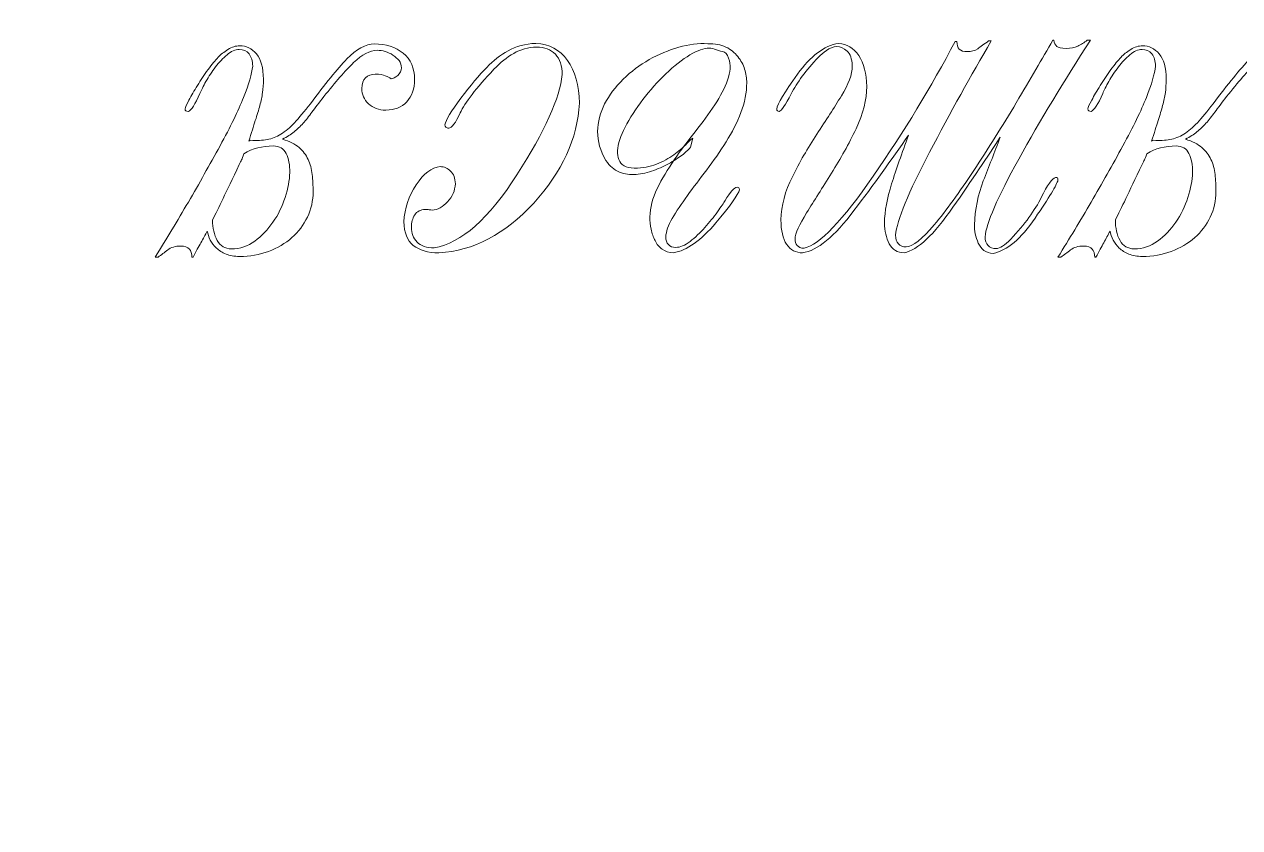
# Model space of a CAD drawing. Header units: centimetres. Extents: x -34.6 to 30.5, y -3.3 to 7.
# Drawn here: x 20.938 to 22.355, y 2.088 to 3.025 of the extents above; entities that cross this region are included whole.
import ezdxf

# ---------------------------------------------------------------- set-up
doc = ezdxf.new("R2010")
doc.units = ezdxf.units.CM
doc.header["$MEASUREMENT"] = 0
doc.layers.add('layer 1', color=7, linetype='Continuous')

msp = doc.modelspace()

# ---------------------------------------------------------------- linework, layer by layer
at = {"layer": 'layer 1', "color": 250, "lineweight": 9}
msp.add_open_spline([(24.0065, 0.65608), (23.96511, 0.41389), (23.08635, 0.22041), (22.00818, 0.22041), (22.00818, 0.22041), (20.93001, 0.22041), (20.05125, 0.41389), (20.00986, 0.65608), (20.00986, 0.65608), (20.00986, 0.65608), (18.40318, 0.65608), (18.40318, 0.65608), (18.40318, 0.65608), (17.54991, 0.65608), (16.85818, 1.39481), (16.85818, 2.30608), (16.85818, 2.30608), (16.85818, 3.21735), (17.54991, 3.95608), (18.40318, 3.95608), (18.40318, 3.95608), (18.40318, 3.95608), (25.61318, 3.95608), (25.61318, 3.95608), (25.61318, 3.95608), (26.46645, 3.95608), (27.15818, 3.21735), (27.15818, 2.30608), (27.15818, 2.30608), (27.15818, 1.39481), (26.46645, 0.65608), (25.61318, 0.65608), (25.61318, 0.65608), (25.61318, 0.65608), (24.0065, 0.65608), (24.0065, 0.65608)], degree=3, knots=[0, 0, 0, 0, 0.1, 0.1, 0.1, 0.1, 0.2, 0.2, 0.2, 0.2, 0.3, 0.3, 0.3, 0.3, 0.4, 0.4, 0.4, 0.4, 0.5, 0.5, 0.5, 0.5, 0.6, 0.6, 0.6, 0.6, 0.7, 0.7, 0.7, 0.7, 0.8, 0.8, 0.8, 0.8, 1, 1, 1, 1], dxfattribs=at)
at = {"layer": 'layer 1', "color": 242, "lineweight": 9}
for points, knots in [([(21.83647, 2.77495), (21.83647, 2.77198), (21.8373, 2.76936), (21.83897, 2.76733), (21.83897, 2.76733), (21.84052, 2.76519), (21.84337, 2.76412), (21.84731, 2.76412), (21.84731, 2.76412), (21.86492, 2.76805), (21.89182, 2.79614), (21.92765, 2.84816), (21.92765, 2.84816), (21.9636, 2.9003), (21.99538, 2.95255), (22.02312, 3.00516), (22.02312, 3.00516), (22.02312, 3.00516), (22.02514, 3.00516), (22.02514, 3.00516), (22.02514, 3.00516), (22.02514, 3.00124), (22.02609, 2.99826), (22.028, 2.99636), (22.028, 2.99636), (22.02978, 2.99433), (22.033, 2.99338), (22.0374, 2.99338), (22.0374, 2.99338), (22.04204, 2.99338), (22.04597, 2.99445), (22.04942, 2.99683), (22.04942, 2.99683), (22.05276, 2.99921), (22.05704, 3.00219), (22.06216, 3.00588), (22.06216, 3.00588), (22.06216, 3.00588), (22.06525, 3.00588), (22.06525, 3.00588), (22.06525, 3.00588), (22.0418, 2.96612), (22.01776, 2.92279), (21.99324, 2.87601), (21.99324, 2.87601), (21.96872, 2.82911), (21.9555, 2.79686), (21.95372, 2.77924), (21.95372, 2.77924), (21.95372, 2.77484), (21.95479, 2.77138), (21.95693, 2.76912), (21.95693, 2.76912), (21.9592, 2.76674), (21.96217, 2.76567), (21.96586, 2.76567), (21.96586, 2.76567), (21.97395, 2.76614), (21.98503, 2.77471), (21.99883, 2.79138), (21.99883, 2.79138), (22.01264, 2.80817), (22.028, 2.82923), (22.0449, 2.85471), (22.0449, 2.85471), (22.06168, 2.88018), (22.07823, 2.9066), (22.09442, 2.93386), (22.09442, 2.93386), (22.11049, 2.96124), (22.12477, 2.9854), (22.13703, 3.00659), (22.13703, 3.00659), (22.13703, 3.00659), (22.1381, 3.00659), (22.1381, 3.00659), (22.1381, 3.00659), (22.13858, 3.00338), (22.13977, 3.001), (22.14168, 2.99945), (22.14168, 2.99945), (22.14346, 2.9979), (22.14715, 2.99719), (22.15239, 2.99719), (22.15239, 2.99719), (22.15774, 2.99719), (22.16227, 2.99802), (22.16608, 2.99981), (22.16608, 2.99981), (22.16977, 3.00159), (22.17346, 3.00385), (22.17714, 3.00659), (22.17714, 3.00659), (22.17714, 3.00659), (22.18072, 3.00659), (22.18072, 3.00659), (22.18072, 3.00659), (22.15001, 2.95922), (22.12227, 2.91303), (22.09739, 2.86816), (22.09739, 2.86816), (22.07251, 2.8234), (22.0593, 2.79305), (22.05799, 2.77721), (22.05799, 2.77721), (22.05799, 2.77305), (22.05907, 2.76972), (22.06144, 2.76733), (22.06144, 2.76733), (22.06371, 2.76483), (22.06692, 2.76365), (22.07085, 2.76365), (22.07085, 2.76365), (22.07287, 2.76365), (22.07549, 2.7646), (22.07847, 2.76662), (22.07847, 2.76662), (22.08156, 2.76853), (22.08466, 2.77114), (22.08787, 2.77448), (22.08787, 2.77448), (22.10442, 2.79233), (22.11632, 2.80864), (22.12346, 2.82328), (22.12346, 2.82328), (22.13072, 2.83792), (22.13632, 2.84566), (22.14024, 2.84661), (22.14024, 2.84661), (22.1412, 2.84661), (22.14191, 2.84637), (22.14239, 2.84602), (22.14239, 2.84602), (22.14274, 2.84566), (22.14298, 2.84483), (22.14298, 2.8434), (22.14298, 2.8434), (22.14168, 2.83816), (22.13275, 2.8234), (22.11632, 2.79924), (22.11632, 2.79924), (22.10001, 2.77495), (22.08359, 2.76126), (22.0674, 2.75805), (22.0674, 2.75805), (22.05894, 2.75876), (22.05323, 2.76281), (22.05014, 2.77007), (22.05014, 2.77007), (22.04692, 2.77745), (22.04549, 2.7846), (22.04573, 2.7915), (22.04573, 2.7915), (22.04621, 2.80924), (22.04966, 2.82626), (22.05597, 2.84257), (22.05597, 2.84257), (22.0624, 2.85899), (22.06894, 2.87601), (22.07573, 2.89363), (22.07573, 2.89363), (22.06133, 2.87137), (22.04299, 2.84411), (22.02062, 2.81197), (22.02062, 2.81197), (21.99836, 2.77971), (21.97931, 2.76198), (21.96372, 2.75876), (21.96372, 2.75876), (21.95586, 2.759), (21.95003, 2.76257), (21.94634, 2.76936), (21.94634, 2.76936), (21.94265, 2.77626), (21.94075, 2.78436), (21.94075, 2.79364), (21.94075, 2.79364), (21.94098, 2.80709), (21.94384, 2.82221), (21.94908, 2.83911), (21.94908, 2.83911), (21.95444, 2.8559), (21.96098, 2.87482), (21.96872, 2.89577), (21.96872, 2.89577), (21.94908, 2.86744), (21.92801, 2.83816), (21.90516, 2.80793), (21.90516, 2.80793), (21.88242, 2.77769), (21.86242, 2.76126), (21.84516, 2.75876), (21.84516, 2.75876), (21.8373, 2.75876), (21.83112, 2.7621), (21.82671, 2.76864), (21.82671, 2.76864), (21.82231, 2.77531), (21.82005, 2.78483), (21.82005, 2.79709), (21.82005, 2.79709), (21.82052, 2.81388), (21.82492, 2.83066), (21.83338, 2.84744), (21.83338, 2.84744), (21.84171, 2.86423), (21.85123, 2.88077), (21.86195, 2.89708), (21.86195, 2.89708), (21.87266, 2.91339), (21.88218, 2.92827), (21.89051, 2.94172), (21.89051, 2.94172), (21.89896, 2.95517), (21.90313, 2.96695), (21.90313, 2.97683), (21.90313, 2.97683), (21.90289, 2.98505), (21.90087, 2.99076), (21.89718, 2.99409), (21.89718, 2.99409), (21.89349, 2.99755), (21.88944, 2.99921), (21.88527, 2.99921), (21.88527, 2.99921), (21.88087, 2.99898), (21.87682, 2.99755), (21.87313, 2.99481), (21.87313, 2.99481), (21.86932, 2.99219), (21.86623, 2.98957), (21.86373, 2.98695), (21.86373, 2.98695), (21.84933, 2.97148), (21.83873, 2.95719), (21.83195, 2.9441), (21.83195, 2.9441), (21.82516, 2.93113), (21.82052, 2.92422), (21.81802, 2.92363), (21.81802, 2.92363), (21.81707, 2.92363), (21.81635, 2.92387), (21.81588, 2.92422), (21.81588, 2.92422), (21.8154, 2.9247), (21.81516, 2.92541), (21.81516, 2.92636), (21.81516, 2.92636), (21.81612, 2.93244), (21.82421, 2.946), (21.83933, 2.96707), (21.83933, 2.96707), (21.85444, 2.98826), (21.87039, 3.00028), (21.88742, 3.00302), (21.88742, 3.00302), (21.89694, 3.00255), (21.90468, 2.99778), (21.91075, 2.98874), (21.91075, 2.98874), (21.91682, 2.97969), (21.91991, 2.96767), (21.92015, 2.95279), (21.92015, 2.95279), (21.92015, 2.93743), (21.91599, 2.92101), (21.90765, 2.90351), (21.90765, 2.90351), (21.8992, 2.88589), (21.88968, 2.86863), (21.87909, 2.85173), (21.87909, 2.85173), (21.86837, 2.83471), (21.85873, 2.81935), (21.85004, 2.80543), (21.85004, 2.80543), (21.84147, 2.79162), (21.83695, 2.7815), (21.83647, 2.77495)], [0, 0, 0, 0, 0.0140845, 0.0140845, 0.0140845, 0.0140845, 0.028169, 0.028169, 0.028169, 0.028169, 0.0422535, 0.0422535, 0.0422535, 0.0422535, 0.056338, 0.056338, 0.056338, 0.056338, 0.0704225, 0.0704225, 0.0704225, 0.0704225, 0.084507, 0.084507, 0.084507, 0.084507, 0.0985915, 0.0985915, 0.0985915, 0.0985915, 0.1126761, 0.1126761, 0.1126761, 0.1126761, 0.1267606, 0.1267606, 0.1267606, 0.1267606, 0.1408451, 0.1408451, 0.1408451, 0.1408451, 0.1549296, 0.1549296, 0.1549296, 0.1549296, 0.1690141, 0.1690141, 0.1690141, 0.1690141, 0.1830986, 0.1830986, 0.1830986, 0.1830986, 0.1971831, 0.1971831, 0.1971831, 0.1971831, 0.2112676, 0.2112676, 0.2112676, 0.2112676, 0.2253521, 0.2253521, 0.2253521, 0.2253521, 0.2394366, 0.2394366, 0.2394366, 0.2394366, 0.2535211, 0.2535211, 0.2535211, 0.2535211, 0.2676056, 0.2676056, 0.2676056, 0.2676056, 0.2816901, 0.2816901, 0.2816901, 0.2816901, 0.2957746, 0.2957746, 0.2957746, 0.2957746, 0.3098592, 0.3098592, 0.3098592, 0.3098592, 0.3239437, 0.3239437, 0.3239437, 0.3239437, 0.3380282, 0.3380282, 0.3380282, 0.3380282, 0.3521127, 0.3521127, 0.3521127, 0.3521127, 0.3661972, 0.3661972, 0.3661972, 0.3661972, 0.3802817, 0.3802817, 0.3802817, 0.3802817, 0.3943662, 0.3943662, 0.3943662, 0.3943662, 0.4084507, 0.4084507, 0.4084507, 0.4084507, 0.4225352, 0.4225352, 0.4225352, 0.4225352, 0.4366197, 0.4366197, 0.4366197, 0.4366197, 0.4507042, 0.4507042, 0.4507042, 0.4507042, 0.4647887, 0.4647887, 0.4647887, 0.4647887, 0.4788732, 0.4788732, 0.4788732, 0.4788732, 0.4929577, 0.4929577, 0.4929577, 0.4929577, 0.5070423, 0.5070423, 0.5070423, 0.5070423, 0.5211268, 0.5211268, 0.5211268, 0.5211268, 0.5352113, 0.5352113, 0.5352113, 0.5352113, 0.5492958, 0.5492958, 0.5492958, 0.5492958, 0.5633803, 0.5633803, 0.5633803, 0.5633803, 0.5774648, 0.5774648, 0.5774648, 0.5774648, 0.5915493, 0.5915493, 0.5915493, 0.5915493, 0.6056338, 0.6056338, 0.6056338, 0.6056338, 0.6197183, 0.6197183, 0.6197183, 0.6197183, 0.6338028, 0.6338028, 0.6338028, 0.6338028, 0.6478873, 0.6478873, 0.6478873, 0.6478873, 0.6619718, 0.6619718, 0.6619718, 0.6619718, 0.6760563, 0.6760563, 0.6760563, 0.6760563, 0.6901408, 0.6901408, 0.6901408, 0.6901408, 0.7042254, 0.7042254, 0.7042254, 0.7042254, 0.7183099, 0.7183099, 0.7183099, 0.7183099, 0.7323944, 0.7323944, 0.7323944, 0.7323944, 0.7464789, 0.7464789, 0.7464789, 0.7464789, 0.7605634, 0.7605634, 0.7605634, 0.7605634, 0.7746479, 0.7746479, 0.7746479, 0.7746479, 0.7887324, 0.7887324, 0.7887324, 0.7887324, 0.8028169, 0.8028169, 0.8028169, 0.8028169, 0.8169014, 0.8169014, 0.8169014, 0.8169014, 0.8309859, 0.8309859, 0.8309859, 0.8309859, 0.8450704, 0.8450704, 0.8450704, 0.8450704, 0.8591549, 0.8591549, 0.8591549, 0.8591549, 0.8732394, 0.8732394, 0.8732394, 0.8732394, 0.8873239, 0.8873239, 0.8873239, 0.8873239, 0.9014085, 0.9014085, 0.9014085, 0.9014085, 0.915493, 0.915493, 0.915493, 0.915493, 0.9295775, 0.9295775, 0.9295775, 0.9295775, 0.943662, 0.943662, 0.943662, 0.943662, 0.9577465, 0.9577465, 0.9577465, 0.9577465, 0.971831, 0.971831, 0.971831, 0.971831, 1, 1, 1, 1]), ([(21.27153, 2.93255), (21.2888, 2.95577), (21.30296, 2.97315), (21.31415, 2.98481), (21.31415, 2.98481), (21.32522, 2.99648), (21.33593, 3.00231), (21.34617, 3.00231), (21.34617, 3.00231), (21.35974, 3.00231), (21.37081, 2.99874), (21.37974, 2.9916), (21.37974, 2.9916), (21.38854, 2.98433), (21.39295, 2.97422), (21.39295, 2.961), (21.39295, 2.961), (21.39295, 2.95005), (21.38998, 2.94136), (21.38391, 2.93493), (21.38391, 2.93493), (21.37783, 2.92839), (21.36974, 2.92518), (21.3595, 2.92518), (21.3595, 2.92518), (21.35129, 2.92518), (21.34462, 2.92767), (21.33939, 2.93267), (21.33939, 2.93267), (21.33415, 2.93767), (21.33153, 2.9435), (21.33153, 2.95029), (21.33153, 2.95029), (21.33153, 2.95588), (21.33296, 2.96005), (21.33593, 2.96279), (21.33593, 2.96279), (21.33879, 2.96565), (21.3426, 2.96707), (21.34724, 2.96707), (21.34724, 2.96707), (21.35236, 2.96707), (21.35629, 2.96648), (21.35891, 2.96529), (21.35891, 2.96529), (21.36165, 2.9641), (21.36391, 2.96291), (21.36569, 2.96184), (21.36569, 2.96184), (21.36807, 2.96184), (21.37057, 2.96303), (21.37343, 2.96565), (21.37343, 2.96565), (21.37616, 2.96815), (21.3776, 2.97112), (21.3776, 2.97433), (21.3776, 2.97433), (21.3776, 2.97755), (21.37664, 2.98041), (21.37486, 2.9829), (21.37486, 2.9829), (21.37295, 2.98529), (21.37057, 2.98743), (21.36783, 2.98933), (21.36783, 2.98933), (21.3651, 2.99124), (21.362, 2.99255), (21.35879, 2.9935), (21.35879, 2.9935), (21.35545, 2.99445), (21.35236, 2.99493), (21.34938, 2.99493), (21.34938, 2.99493), (21.34093, 2.99493), (21.33189, 2.99017), (21.32201, 2.98064), (21.32201, 2.98064), (21.31213, 2.97112), (21.30046, 2.95779), (21.28725, 2.94089), (21.28725, 2.94089), (21.28165, 2.93386), (21.27713, 2.92791), (21.27344, 2.92291), (21.27344, 2.92291), (21.26987, 2.91791), (21.26642, 2.91351), (21.26309, 2.90982), (21.26309, 2.90982), (21.25963, 2.90601), (21.25618, 2.90268), (21.25261, 2.89982), (21.25261, 2.89982), (21.24892, 2.89685), (21.24451, 2.89399), (21.23916, 2.89125), (21.23916, 2.89125), (21.24725, 2.88887), (21.25368, 2.88565), (21.25832, 2.88161), (21.25832, 2.88161), (21.26296, 2.87756), (21.26654, 2.87292), (21.26892, 2.86768), (21.26892, 2.86768), (21.27142, 2.86244), (21.27297, 2.85661), (21.27368, 2.85018), (21.27368, 2.85018), (21.27439, 2.84376), (21.27475, 2.83697), (21.27475, 2.83007), (21.27475, 2.83007), (21.27475, 2.81959), (21.27249, 2.80971), (21.26808, 2.80043), (21.26808, 2.80043), (21.26368, 2.79126), (21.25761, 2.78328), (21.24999, 2.7765), (21.24999, 2.7765), (21.24225, 2.76972), (21.23321, 2.76436), (21.22273, 2.76043), (21.22273, 2.76043), (21.21226, 2.7565), (21.20107, 2.75448), (21.18892, 2.75448), (21.18892, 2.75448), (21.18285, 2.75448), (21.17762, 2.75543), (21.17321, 2.75722), (21.17321, 2.75722), (21.16881, 2.75912), (21.16512, 2.7615), (21.16203, 2.76424), (21.16203, 2.76424), (21.15905, 2.76698), (21.15667, 2.77019), (21.15488, 2.77364), (21.15488, 2.77364), (21.15322, 2.7771), (21.15191, 2.78067), (21.15131, 2.78412), (21.15131, 2.78412), (21.14893, 2.77971), (21.14655, 2.77519), (21.14393, 2.77055), (21.14393, 2.77055), (21.14143, 2.76591), (21.13834, 2.76031), (21.13488, 2.75377), (21.13488, 2.75377), (21.13488, 2.75377), (21.13346, 2.75377), (21.13346, 2.75377), (21.13346, 2.75377), (21.13346, 2.75769), (21.13251, 2.76091), (21.13048, 2.76317), (21.13048, 2.76317), (21.12858, 2.76555), (21.12524, 2.76662), (21.1206, 2.76662), (21.1206, 2.76662), (21.11406, 2.76662), (21.10894, 2.76519), (21.10525, 2.7621), (21.10525, 2.7621), (21.10156, 2.75912), (21.09775, 2.75626), (21.09406, 2.75377), (21.09406, 2.75377), (21.09406, 2.75377), (21.0906, 2.75377), (21.0906, 2.75377), (21.0906, 2.75377), (21.10382, 2.77495), (21.11679, 2.79638), (21.12929, 2.81792), (21.12929, 2.81792), (21.14179, 2.83947), (21.15417, 2.86137), (21.16631, 2.88351), (21.16631, 2.88351), (21.17833, 2.90565), (21.1875, 2.92446), (21.19369, 2.93993), (21.19369, 2.93993), (21.19976, 2.95541), (21.20333, 2.96755), (21.20428, 2.97636), (21.20428, 2.97636), (21.20428, 2.98243), (21.20285, 2.98719), (21.20012, 2.99064), (21.20012, 2.99064), (21.19726, 2.99421), (21.19345, 2.99588), (21.18857, 2.99588), (21.18857, 2.99588), (21.18393, 2.99588), (21.17917, 2.99386), (21.17441, 2.98981), (21.17441, 2.98981), (21.16964, 2.98576), (21.16524, 2.981), (21.16107, 2.97552), (21.16107, 2.97552), (21.15679, 2.97005), (21.1531, 2.96445), (21.14988, 2.95862), (21.14988, 2.95862), (21.14667, 2.95279), (21.14429, 2.94815), (21.14286, 2.9447), (21.14286, 2.9447), (21.13727, 2.93184), (21.13274, 2.92494), (21.12929, 2.92374), (21.12929, 2.92374), (21.12679, 2.92374), (21.12548, 2.9247), (21.12548, 2.92648), (21.12548, 2.92648), (21.12572, 2.92839), (21.12715, 2.93184), (21.13, 2.93696), (21.13, 2.93696), (21.13274, 2.94208), (21.13608, 2.94767), (21.13988, 2.95398), (21.13988, 2.95398), (21.14381, 2.96017), (21.14786, 2.96636), (21.15226, 2.97243), (21.15226, 2.97243), (21.15679, 2.97838), (21.16072, 2.98326), (21.16417, 2.98695), (21.16417, 2.98695), (21.1669, 2.98993), (21.17071, 2.99291), (21.17536, 2.99588), (21.17536, 2.99588), (21.18, 2.99874), (21.18464, 3.00017), (21.18928, 3.00017), (21.18928, 3.00017), (21.19667, 3.00017), (21.20321, 2.99707), (21.20869, 2.99076), (21.20869, 2.99076), (21.21404, 2.98445), (21.21678, 2.97457), (21.21678, 2.96112), (21.21678, 2.96112), (21.21678, 2.95553), (21.21642, 2.95041), (21.21583, 2.94553), (21.21583, 2.94553), (21.21512, 2.94077), (21.21404, 2.93577), (21.21261, 2.93053), (21.21261, 2.93053), (21.21131, 2.92541), (21.20952, 2.91946), (21.20738, 2.91303), (21.20738, 2.91303), (21.20535, 2.90649), (21.20274, 2.89839), (21.19976, 2.88887), (21.19976, 2.88887), (21.20047, 2.88958), (21.20119, 2.88994), (21.20178, 2.88994), (21.20178, 2.88994), (21.20928, 2.88946), (21.21571, 2.88982), (21.22119, 2.89077), (21.22119, 2.89077), (21.22666, 2.89185), (21.23202, 2.89399), (21.23725, 2.89708), (21.23725, 2.89708), (21.24249, 2.9003), (21.24773, 2.9047), (21.25308, 2.91053), (21.25308, 2.91053), (21.25844, 2.91637), (21.26463, 2.92363), (21.27153, 2.93255)], [0, 0, 0, 0, 0.0135135, 0.0135135, 0.0135135, 0.0135135, 0.027027, 0.027027, 0.027027, 0.027027, 0.0405405, 0.0405405, 0.0405405, 0.0405405, 0.0540541, 0.0540541, 0.0540541, 0.0540541, 0.0675676, 0.0675676, 0.0675676, 0.0675676, 0.0810811, 0.0810811, 0.0810811, 0.0810811, 0.0945946, 0.0945946, 0.0945946, 0.0945946, 0.1081081, 0.1081081, 0.1081081, 0.1081081, 0.1216216, 0.1216216, 0.1216216, 0.1216216, 0.1351351, 0.1351351, 0.1351351, 0.1351351, 0.1486486, 0.1486486, 0.1486486, 0.1486486, 0.1621622, 0.1621622, 0.1621622, 0.1621622, 0.1756757, 0.1756757, 0.1756757, 0.1756757, 0.1891892, 0.1891892, 0.1891892, 0.1891892, 0.2027027, 0.2027027, 0.2027027, 0.2027027, 0.2162162, 0.2162162, 0.2162162, 0.2162162, 0.2297297, 0.2297297, 0.2297297, 0.2297297, 0.2432432, 0.2432432, 0.2432432, 0.2432432, 0.2567568, 0.2567568, 0.2567568, 0.2567568, 0.2702703, 0.2702703, 0.2702703, 0.2702703, 0.2837838, 0.2837838, 0.2837838, 0.2837838, 0.2972973, 0.2972973, 0.2972973, 0.2972973, 0.3108108, 0.3108108, 0.3108108, 0.3108108, 0.3243243, 0.3243243, 0.3243243, 0.3243243, 0.3378378, 0.3378378, 0.3378378, 0.3378378, 0.3513514, 0.3513514, 0.3513514, 0.3513514, 0.3648649, 0.3648649, 0.3648649, 0.3648649, 0.3783784, 0.3783784, 0.3783784, 0.3783784, 0.3918919, 0.3918919, 0.3918919, 0.3918919, 0.4054054, 0.4054054, 0.4054054, 0.4054054, 0.4189189, 0.4189189, 0.4189189, 0.4189189, 0.4324324, 0.4324324, 0.4324324, 0.4324324, 0.4459459, 0.4459459, 0.4459459, 0.4459459, 0.4594595, 0.4594595, 0.4594595, 0.4594595, 0.472973, 0.472973, 0.472973, 0.472973, 0.4864865, 0.4864865, 0.4864865, 0.4864865, 0.5, 0.5, 0.5, 0.5, 0.5135135, 0.5135135, 0.5135135, 0.5135135, 0.527027, 0.527027, 0.527027, 0.527027, 0.5405405, 0.5405405, 0.5405405, 0.5405405, 0.5540541, 0.5540541, 0.5540541, 0.5540541, 0.5675676, 0.5675676, 0.5675676, 0.5675676, 0.5810811, 0.5810811, 0.5810811, 0.5810811, 0.5945946, 0.5945946, 0.5945946, 0.5945946, 0.6081081, 0.6081081, 0.6081081, 0.6081081, 0.6216216, 0.6216216, 0.6216216, 0.6216216, 0.6351351, 0.6351351, 0.6351351, 0.6351351, 0.6486486, 0.6486486, 0.6486486, 0.6486486, 0.6621622, 0.6621622, 0.6621622, 0.6621622, 0.6756757, 0.6756757, 0.6756757, 0.6756757, 0.6891892, 0.6891892, 0.6891892, 0.6891892, 0.7027027, 0.7027027, 0.7027027, 0.7027027, 0.7162162, 0.7162162, 0.7162162, 0.7162162, 0.7297297, 0.7297297, 0.7297297, 0.7297297, 0.7432432, 0.7432432, 0.7432432, 0.7432432, 0.7567568, 0.7567568, 0.7567568, 0.7567568, 0.7702703, 0.7702703, 0.7702703, 0.7702703, 0.7837838, 0.7837838, 0.7837838, 0.7837838, 0.7972973, 0.7972973, 0.7972973, 0.7972973, 0.8108108, 0.8108108, 0.8108108, 0.8108108, 0.8243243, 0.8243243, 0.8243243, 0.8243243, 0.8378378, 0.8378378, 0.8378378, 0.8378378, 0.8513514, 0.8513514, 0.8513514, 0.8513514, 0.8648649, 0.8648649, 0.8648649, 0.8648649, 0.8783784, 0.8783784, 0.8783784, 0.8783784, 0.8918919, 0.8918919, 0.8918919, 0.8918919, 0.9054054, 0.9054054, 0.9054054, 0.9054054, 0.9189189, 0.9189189, 0.9189189, 0.9189189, 0.9324324, 0.9324324, 0.9324324, 0.9324324, 0.9459459, 0.9459459, 0.9459459, 0.9459459, 0.9594595, 0.9594595, 0.9594595, 0.9594595, 0.972973, 0.972973, 0.972973, 0.972973, 1, 1, 1, 1]), ([(21.48556, 2.97291), (21.46461, 2.95065), (21.45152, 2.93362), (21.44616, 2.92184), (21.44616, 2.92184), (21.4408, 2.91006), (21.4364, 2.90423), (21.43295, 2.90423), (21.43295, 2.90423), (21.43152, 2.90423), (21.43045, 2.90458), (21.42961, 2.90529), (21.42961, 2.90529), (21.42878, 2.90601), (21.42842, 2.90684), (21.42842, 2.90803), (21.42842, 2.90803), (21.42949, 2.91387), (21.4358, 2.92422), (21.44699, 2.9391), (21.44699, 2.9391), (21.4583, 2.95398), (21.4683, 2.966), (21.47723, 2.97505), (21.47723, 2.97505), (21.48461, 2.98267), (21.49294, 2.98921), (21.50211, 2.99445), (21.50211, 2.99445), (21.51127, 2.99969), (21.5221, 3.00255), (21.53436, 3.00302), (21.53436, 3.00302), (21.54996, 3.00231), (21.56222, 2.99564), (21.57126, 2.98314), (21.57126, 2.98314), (21.58019, 2.97065), (21.58483, 2.95398), (21.58507, 2.93339), (21.58507, 2.93339), (21.58293, 2.89196), (21.56519, 2.85316), (21.53186, 2.81674), (21.53186, 2.81674), (21.49841, 2.78043), (21.46163, 2.76102), (21.4214, 2.75876), (21.4214, 2.75876), (21.40866, 2.75876), (21.39866, 2.76162), (21.39152, 2.76733), (21.39152, 2.76733), (21.3845, 2.77305), (21.38081, 2.78221), (21.38057, 2.79507), (21.38057, 2.79507), (21.38129, 2.81066), (21.38605, 2.82495), (21.39485, 2.83816), (21.39485, 2.83816), (21.40366, 2.85125), (21.41307, 2.85828), (21.42283, 2.85923), (21.42283, 2.85923), (21.42747, 2.85923), (21.43152, 2.85745), (21.43497, 2.85399), (21.43497, 2.85399), (21.43842, 2.85054), (21.44032, 2.84566), (21.44056, 2.83935), (21.44056, 2.83935), (21.44009, 2.83138), (21.43711, 2.82435), (21.43152, 2.81828), (21.43152, 2.81828), (21.42592, 2.81209), (21.41985, 2.80888), (21.41343, 2.80864), (21.41343, 2.80864), (21.41271, 2.80864), (21.41152, 2.80876), (21.41009, 2.809), (21.41009, 2.809), (21.40854, 2.80924), (21.40712, 2.80935), (21.40569, 2.80935), (21.40569, 2.80935), (21.39985, 2.80912), (21.39569, 2.80697), (21.39319, 2.80293), (21.39319, 2.80293), (21.39057, 2.79876), (21.38926, 2.79412), (21.38926, 2.78876), (21.38926, 2.78876), (21.38926, 2.7815), (21.39152, 2.77579), (21.39593, 2.77126), (21.39593, 2.77126), (21.40033, 2.76686), (21.407, 2.7646), (21.4158, 2.76436), (21.4158, 2.76436), (21.44747, 2.77019), (21.47961, 2.79852), (21.51222, 2.84959), (21.51222, 2.84959), (21.54496, 2.90065), (21.56246, 2.9397), (21.56508, 2.9666), (21.56508, 2.9666), (21.56508, 2.97683), (21.56246, 2.98481), (21.5571, 2.99041), (21.5571, 2.99041), (21.55174, 2.996), (21.54436, 2.99874), (21.53508, 2.99874), (21.53508, 2.99874), (21.52532, 2.9985), (21.51651, 2.996), (21.50853, 2.99136), (21.50853, 2.99136), (21.50068, 2.98671), (21.49306, 2.98064), (21.48556, 2.97291)], [0, 0, 0, 0, 0.030303, 0.030303, 0.030303, 0.030303, 0.0606061, 0.0606061, 0.0606061, 0.0606061, 0.0909091, 0.0909091, 0.0909091, 0.0909091, 0.1212121, 0.1212121, 0.1212121, 0.1212121, 0.1515152, 0.1515152, 0.1515152, 0.1515152, 0.1818182, 0.1818182, 0.1818182, 0.1818182, 0.2121212, 0.2121212, 0.2121212, 0.2121212, 0.2424242, 0.2424242, 0.2424242, 0.2424242, 0.2727273, 0.2727273, 0.2727273, 0.2727273, 0.3030303, 0.3030303, 0.3030303, 0.3030303, 0.3333333, 0.3333333, 0.3333333, 0.3333333, 0.3636364, 0.3636364, 0.3636364, 0.3636364, 0.3939394, 0.3939394, 0.3939394, 0.3939394, 0.4242424, 0.4242424, 0.4242424, 0.4242424, 0.4545455, 0.4545455, 0.4545455, 0.4545455, 0.4848485, 0.4848485, 0.4848485, 0.4848485, 0.5151515, 0.5151515, 0.5151515, 0.5151515, 0.5454545, 0.5454545, 0.5454545, 0.5454545, 0.5757576, 0.5757576, 0.5757576, 0.5757576, 0.6060606, 0.6060606, 0.6060606, 0.6060606, 0.6363636, 0.6363636, 0.6363636, 0.6363636, 0.6666667, 0.6666667, 0.6666667, 0.6666667, 0.6969697, 0.6969697, 0.6969697, 0.6969697, 0.7272727, 0.7272727, 0.7272727, 0.7272727, 0.7575758, 0.7575758, 0.7575758, 0.7575758, 0.7878788, 0.7878788, 0.7878788, 0.7878788, 0.8181818, 0.8181818, 0.8181818, 0.8181818, 0.8484848, 0.8484848, 0.8484848, 0.8484848, 0.8787879, 0.8787879, 0.8787879, 0.8787879, 0.9090909, 0.9090909, 0.9090909, 0.9090909, 0.9393939, 0.9393939, 0.9393939, 0.9393939, 1, 1, 1, 1]), ([(21.74243, 2.99624), (21.73755, 2.99838), (21.73124, 2.99778), (21.72351, 2.99445), (21.72351, 2.99445), (21.71541, 2.991), (21.70648, 2.98517), (21.69673, 2.97707), (21.69673, 2.97707), (21.68684, 2.96898), (21.67756, 2.95969), (21.66875, 2.94934), (21.66875, 2.94934), (21.65982, 2.93898), (21.65209, 2.92827), (21.64518, 2.9172), (21.64518, 2.9172), (21.63828, 2.90625), (21.63364, 2.89625), (21.63126, 2.88732), (21.63126, 2.88732), (21.62876, 2.87827), (21.62911, 2.87101), (21.63209, 2.8653), (21.63209, 2.8653), (21.63507, 2.85959), (21.64209, 2.85697), (21.65304, 2.85745), (21.65304, 2.85745), (21.66209, 2.85792), (21.6703, 2.85982), (21.6778, 2.86316), (21.6778, 2.86316), (21.6853, 2.86661), (21.69172, 2.8703), (21.6972, 2.87459), (21.6972, 2.87459), (21.70267, 2.87875), (21.70708, 2.88256), (21.71041, 2.88625), (21.71041, 2.88625), (21.71387, 2.88982), (21.71613, 2.89185), (21.71732, 2.89232), (21.71732, 2.89232), (21.71732, 2.89232), (21.71446, 2.88184), (21.71446, 2.88184), (21.71446, 2.88184), (21.71339, 2.88006), (21.71065, 2.87744), (21.70648, 2.87399), (21.70648, 2.87399), (21.70232, 2.87066), (21.6972, 2.86733), (21.69125, 2.86387), (21.69125, 2.86387), (21.68542, 2.86054), (21.67887, 2.85756), (21.67197, 2.85482), (21.67197, 2.85482), (21.66494, 2.85221), (21.65804, 2.85054), (21.65125, 2.85018), (21.65125, 2.85018), (21.64435, 2.84971), (21.6378, 2.85054), (21.63173, 2.85292), (21.63173, 2.85292), (21.62554, 2.8553), (21.6203, 2.85982), (21.61614, 2.86649), (21.61614, 2.86649), (21.60947, 2.87768), (21.60614, 2.88887), (21.60638, 2.90018), (21.60638, 2.90018), (21.60661, 2.91149), (21.60935, 2.9222), (21.61459, 2.93244), (21.61459, 2.93244), (21.61983, 2.94267), (21.62697, 2.9522), (21.63625, 2.96124), (21.63625, 2.96124), (21.64542, 2.97017), (21.65554, 2.97779), (21.66649, 2.9841), (21.66649, 2.9841), (21.67756, 2.99029), (21.68899, 2.99517), (21.70089, 2.9985), (21.70089, 2.9985), (21.71279, 3.00183), (21.72398, 3.00326), (21.7347, 3.00255), (21.7347, 3.00255), (21.74315, 3.00278), (21.75017, 3.00148), (21.75589, 2.99874), (21.75589, 2.99874), (21.7616, 2.99588), (21.76624, 2.99219), (21.76981, 2.98767), (21.76981, 2.98767), (21.7735, 2.98314), (21.77612, 2.97826), (21.77767, 2.97291), (21.77767, 2.97291), (21.77933, 2.96755), (21.78017, 2.96231), (21.78017, 2.95719), (21.78017, 2.95719), (21.78017, 2.94553), (21.7779, 2.93398), (21.77338, 2.92232), (21.77338, 2.92232), (21.76886, 2.91065), (21.76302, 2.89934), (21.75612, 2.88815), (21.75612, 2.88815), (21.7491, 2.87697), (21.7416, 2.86613), (21.7335, 2.85554), (21.7335, 2.85554), (21.72553, 2.84494), (21.71803, 2.83495), (21.71101, 2.82542), (21.71101, 2.82542), (21.7041, 2.81578), (21.69815, 2.80697), (21.69339, 2.79888), (21.69339, 2.79888), (21.68863, 2.79079), (21.68613, 2.78352), (21.68589, 2.77721), (21.68589, 2.77721), (21.68589, 2.77353), (21.68684, 2.77055), (21.68887, 2.76841), (21.68887, 2.76841), (21.69077, 2.76614), (21.69363, 2.76507), (21.69744, 2.76507), (21.69744, 2.76507), (21.70256, 2.76507), (21.70815, 2.76733), (21.7141, 2.77198), (21.7141, 2.77198), (21.72017, 2.77662), (21.72589, 2.7821), (21.73136, 2.78817), (21.73136, 2.78817), (21.73684, 2.79436), (21.74172, 2.80055), (21.74601, 2.8065), (21.74601, 2.8065), (21.75041, 2.81257), (21.75327, 2.81697), (21.75493, 2.81983), (21.75493, 2.81983), (21.761, 2.82983), (21.76564, 2.83495), (21.76886, 2.83519), (21.76886, 2.83519), (21.77076, 2.83519), (21.77172, 2.83423), (21.77172, 2.83233), (21.77172, 2.83233), (21.77029, 2.82649), (21.76112, 2.81364), (21.7441, 2.79364), (21.7441, 2.79364), (21.7272, 2.77317), (21.71065, 2.7615), (21.69458, 2.75876), (21.69458, 2.75876), (21.68946, 2.759), (21.68518, 2.76043), (21.68173, 2.76293), (21.68173, 2.76293), (21.67815, 2.76555), (21.67542, 2.76877), (21.67327, 2.77293), (21.67327, 2.77293), (21.67113, 2.77698), (21.6697, 2.78138), (21.66875, 2.78626), (21.66875, 2.78626), (21.6678, 2.79114), (21.66732, 2.7959), (21.66732, 2.80066), (21.66732, 2.80066), (21.66756, 2.8115), (21.67042, 2.82257), (21.67589, 2.83376), (21.67589, 2.83376), (21.68137, 2.84494), (21.68792, 2.85601), (21.69565, 2.8672), (21.69565, 2.8672), (21.70327, 2.87839), (21.71148, 2.88935), (21.72005, 2.89994), (21.72005, 2.89994), (21.72863, 2.91065), (21.73624, 2.92113), (21.74291, 2.93125), (21.74291, 2.93125), (21.74958, 2.94136), (21.75458, 2.951), (21.75791, 2.96017), (21.75791, 2.96017), (21.76124, 2.96934), (21.76172, 2.97791), (21.7591, 2.98576), (21.7591, 2.98576), (21.75755, 2.99017), (21.75517, 2.99278), (21.75195, 2.9935), (21.75195, 2.9935), (21.74886, 2.99421), (21.74565, 2.99505), (21.74243, 2.99624)], [0, 0, 0, 0, 0.0175439, 0.0175439, 0.0175439, 0.0175439, 0.0350877, 0.0350877, 0.0350877, 0.0350877, 0.0526316, 0.0526316, 0.0526316, 0.0526316, 0.0701754, 0.0701754, 0.0701754, 0.0701754, 0.0877193, 0.0877193, 0.0877193, 0.0877193, 0.1052632, 0.1052632, 0.1052632, 0.1052632, 0.122807, 0.122807, 0.122807, 0.122807, 0.1403509, 0.1403509, 0.1403509, 0.1403509, 0.1578947, 0.1578947, 0.1578947, 0.1578947, 0.1754386, 0.1754386, 0.1754386, 0.1754386, 0.1929825, 0.1929825, 0.1929825, 0.1929825, 0.2105263, 0.2105263, 0.2105263, 0.2105263, 0.2280702, 0.2280702, 0.2280702, 0.2280702, 0.245614, 0.245614, 0.245614, 0.245614, 0.2631579, 0.2631579, 0.2631579, 0.2631579, 0.2807018, 0.2807018, 0.2807018, 0.2807018, 0.2982456, 0.2982456, 0.2982456, 0.2982456, 0.3157895, 0.3157895, 0.3157895, 0.3157895, 0.3333333, 0.3333333, 0.3333333, 0.3333333, 0.3508772, 0.3508772, 0.3508772, 0.3508772, 0.3684211, 0.3684211, 0.3684211, 0.3684211, 0.3859649, 0.3859649, 0.3859649, 0.3859649, 0.4035088, 0.4035088, 0.4035088, 0.4035088, 0.4210526, 0.4210526, 0.4210526, 0.4210526, 0.4385965, 0.4385965, 0.4385965, 0.4385965, 0.4561404, 0.4561404, 0.4561404, 0.4561404, 0.4736842, 0.4736842, 0.4736842, 0.4736842, 0.4912281, 0.4912281, 0.4912281, 0.4912281, 0.5087719, 0.5087719, 0.5087719, 0.5087719, 0.5263158, 0.5263158, 0.5263158, 0.5263158, 0.5438596, 0.5438596, 0.5438596, 0.5438596, 0.5614035, 0.5614035, 0.5614035, 0.5614035, 0.5789474, 0.5789474, 0.5789474, 0.5789474, 0.5964912, 0.5964912, 0.5964912, 0.5964912, 0.6140351, 0.6140351, 0.6140351, 0.6140351, 0.6315789, 0.6315789, 0.6315789, 0.6315789, 0.6491228, 0.6491228, 0.6491228, 0.6491228, 0.6666667, 0.6666667, 0.6666667, 0.6666667, 0.6842105, 0.6842105, 0.6842105, 0.6842105, 0.7017544, 0.7017544, 0.7017544, 0.7017544, 0.7192982, 0.7192982, 0.7192982, 0.7192982, 0.7368421, 0.7368421, 0.7368421, 0.7368421, 0.754386, 0.754386, 0.754386, 0.754386, 0.7719298, 0.7719298, 0.7719298, 0.7719298, 0.7894737, 0.7894737, 0.7894737, 0.7894737, 0.8070175, 0.8070175, 0.8070175, 0.8070175, 0.8245614, 0.8245614, 0.8245614, 0.8245614, 0.8421053, 0.8421053, 0.8421053, 0.8421053, 0.8596491, 0.8596491, 0.8596491, 0.8596491, 0.877193, 0.877193, 0.877193, 0.877193, 0.8947368, 0.8947368, 0.8947368, 0.8947368, 0.9122807, 0.9122807, 0.9122807, 0.9122807, 0.9298246, 0.9298246, 0.9298246, 0.9298246, 0.9473684, 0.9473684, 0.9473684, 0.9473684, 0.9649123, 0.9649123, 0.9649123, 0.9649123, 1, 1, 1, 1]), ([(22.32391, 2.93255), (22.34118, 2.95577), (22.35534, 2.97315), (22.36653, 2.98481), (22.36653, 2.98481), (22.3776, 2.99648), (22.38831, 3.00231), (22.39855, 3.00231), (22.39855, 3.00231), (22.41212, 3.00231), (22.42319, 2.99874), (22.43212, 2.9916), (22.43212, 2.9916), (22.44092, 2.98433), (22.44533, 2.97422), (22.44533, 2.961), (22.44533, 2.961), (22.44533, 2.95005), (22.44236, 2.94136), (22.43629, 2.93493), (22.43629, 2.93493), (22.43021, 2.92839), (22.42212, 2.92518), (22.41188, 2.92518), (22.41188, 2.92518), (22.40367, 2.92518), (22.397, 2.92767), (22.39177, 2.93267), (22.39177, 2.93267), (22.38653, 2.93767), (22.38391, 2.9435), (22.38391, 2.95029), (22.38391, 2.95029), (22.38391, 2.95588), (22.38534, 2.96005), (22.38831, 2.96279), (22.38831, 2.96279), (22.39117, 2.96565), (22.39498, 2.96707), (22.39962, 2.96707), (22.39962, 2.96707), (22.40474, 2.96707), (22.40867, 2.96648), (22.41129, 2.96529), (22.41129, 2.96529), (22.41403, 2.9641), (22.41629, 2.96291), (22.41807, 2.96184), (22.41807, 2.96184), (22.42045, 2.96184), (22.42295, 2.96303), (22.42581, 2.96565), (22.42581, 2.96565), (22.42854, 2.96815), (22.42998, 2.97112), (22.42998, 2.97433), (22.42998, 2.97433), (22.42998, 2.97755), (22.42902, 2.98041), (22.42724, 2.9829), (22.42724, 2.9829), (22.42533, 2.98529), (22.42295, 2.98743), (22.42021, 2.98933), (22.42021, 2.98933), (22.41748, 2.99124), (22.41438, 2.99255), (22.41117, 2.9935), (22.41117, 2.9935), (22.40783, 2.99445), (22.40474, 2.99493), (22.40176, 2.99493), (22.40176, 2.99493), (22.39331, 2.99493), (22.38427, 2.99017), (22.37439, 2.98064), (22.37439, 2.98064), (22.36451, 2.97112), (22.35284, 2.95779), (22.33963, 2.94089), (22.33963, 2.94089), (22.33403, 2.93386), (22.32951, 2.92791), (22.32582, 2.92291), (22.32582, 2.92291), (22.32225, 2.91791), (22.3188, 2.91351), (22.31547, 2.90982), (22.31547, 2.90982), (22.31201, 2.90601), (22.30856, 2.90268), (22.30499, 2.89982), (22.30499, 2.89982), (22.3013, 2.89685), (22.29689, 2.89399), (22.29154, 2.89125), (22.29154, 2.89125), (22.29963, 2.88887), (22.30606, 2.88565), (22.3107, 2.88161), (22.3107, 2.88161), (22.31534, 2.87756), (22.31892, 2.87292), (22.3213, 2.86768), (22.3213, 2.86768), (22.3238, 2.86244), (22.32535, 2.85661), (22.32606, 2.85018), (22.32606, 2.85018), (22.32677, 2.84376), (22.32713, 2.83697), (22.32713, 2.83007), (22.32713, 2.83007), (22.32713, 2.81959), (22.32487, 2.80971), (22.32046, 2.80043), (22.32046, 2.80043), (22.31606, 2.79126), (22.30999, 2.78328), (22.30237, 2.7765), (22.30237, 2.7765), (22.29463, 2.76972), (22.28559, 2.76436), (22.27511, 2.76043), (22.27511, 2.76043), (22.26464, 2.7565), (22.25345, 2.75448), (22.2413, 2.75448), (22.2413, 2.75448), (22.23523, 2.75448), (22.23, 2.75543), (22.22559, 2.75722), (22.22559, 2.75722), (22.22119, 2.75912), (22.2175, 2.7615), (22.21441, 2.76424), (22.21441, 2.76424), (22.21143, 2.76698), (22.20905, 2.77019), (22.20726, 2.77364), (22.20726, 2.77364), (22.2056, 2.7771), (22.20429, 2.78067), (22.20369, 2.78412), (22.20369, 2.78412), (22.20131, 2.77971), (22.19893, 2.77519), (22.19631, 2.77055), (22.19631, 2.77055), (22.19381, 2.76591), (22.19072, 2.76031), (22.18726, 2.75377), (22.18726, 2.75377), (22.18726, 2.75377), (22.18584, 2.75377), (22.18584, 2.75377), (22.18584, 2.75377), (22.18584, 2.75769), (22.18489, 2.76091), (22.18286, 2.76317), (22.18286, 2.76317), (22.18096, 2.76555), (22.17762, 2.76662), (22.17298, 2.76662), (22.17298, 2.76662), (22.16644, 2.76662), (22.16132, 2.76519), (22.15763, 2.7621), (22.15763, 2.7621), (22.15394, 2.75912), (22.15013, 2.75626), (22.14644, 2.75377), (22.14644, 2.75377), (22.14644, 2.75377), (22.14298, 2.75377), (22.14298, 2.75377), (22.14298, 2.75377), (22.1562, 2.77495), (22.16917, 2.79638), (22.18167, 2.81792), (22.18167, 2.81792), (22.19417, 2.83947), (22.20655, 2.86137), (22.21869, 2.88351), (22.21869, 2.88351), (22.23071, 2.90565), (22.23988, 2.92446), (22.24607, 2.93993), (22.24607, 2.93993), (22.25214, 2.95541), (22.25571, 2.96755), (22.25666, 2.97636), (22.25666, 2.97636), (22.25666, 2.98243), (22.25523, 2.98719), (22.2525, 2.99064), (22.2525, 2.99064), (22.24964, 2.99421), (22.24583, 2.99588), (22.24095, 2.99588), (22.24095, 2.99588), (22.23631, 2.99588), (22.23155, 2.99386), (22.22679, 2.98981), (22.22679, 2.98981), (22.22202, 2.98576), (22.21762, 2.981), (22.21345, 2.97552), (22.21345, 2.97552), (22.20917, 2.97005), (22.20548, 2.96445), (22.20226, 2.95862), (22.20226, 2.95862), (22.19905, 2.95279), (22.19667, 2.94815), (22.19524, 2.9447), (22.19524, 2.9447), (22.18965, 2.93184), (22.18512, 2.92494), (22.18167, 2.92374), (22.18167, 2.92374), (22.17917, 2.92374), (22.17786, 2.9247), (22.17786, 2.92648), (22.17786, 2.92648), (22.1781, 2.92839), (22.17953, 2.93184), (22.18238, 2.93696), (22.18238, 2.93696), (22.18512, 2.94208), (22.18846, 2.94767), (22.19226, 2.95398), (22.19226, 2.95398), (22.19619, 2.96017), (22.20024, 2.96636), (22.20464, 2.97243), (22.20464, 2.97243), (22.20917, 2.97838), (22.2131, 2.98326), (22.21655, 2.98695), (22.21655, 2.98695), (22.21928, 2.98993), (22.22309, 2.99291), (22.22774, 2.99588), (22.22774, 2.99588), (22.23238, 2.99874), (22.23702, 3.00017), (22.24166, 3.00017), (22.24166, 3.00017), (22.24905, 3.00017), (22.25559, 2.99707), (22.26107, 2.99076), (22.26107, 2.99076), (22.26642, 2.98445), (22.26916, 2.97457), (22.26916, 2.96112), (22.26916, 2.96112), (22.26916, 2.95553), (22.2688, 2.95041), (22.26821, 2.94553), (22.26821, 2.94553), (22.2675, 2.94077), (22.26642, 2.93577), (22.26499, 2.93053), (22.26499, 2.93053), (22.26369, 2.92541), (22.2619, 2.91946), (22.25976, 2.91303), (22.25976, 2.91303), (22.25773, 2.90649), (22.25512, 2.89839), (22.25214, 2.88887), (22.25214, 2.88887), (22.25285, 2.88958), (22.25357, 2.88994), (22.25416, 2.88994), (22.25416, 2.88994), (22.26166, 2.88946), (22.26809, 2.88982), (22.27357, 2.89077), (22.27357, 2.89077), (22.27904, 2.89185), (22.2844, 2.89399), (22.28963, 2.89708), (22.28963, 2.89708), (22.29487, 2.9003), (22.30011, 2.9047), (22.30546, 2.91053), (22.30546, 2.91053), (22.31082, 2.91637), (22.31701, 2.92363), (22.32391, 2.93255)], [0, 0, 0, 0, 0.0135135, 0.0135135, 0.0135135, 0.0135135, 0.027027, 0.027027, 0.027027, 0.027027, 0.0405405, 0.0405405, 0.0405405, 0.0405405, 0.0540541, 0.0540541, 0.0540541, 0.0540541, 0.0675676, 0.0675676, 0.0675676, 0.0675676, 0.0810811, 0.0810811, 0.0810811, 0.0810811, 0.0945946, 0.0945946, 0.0945946, 0.0945946, 0.1081081, 0.1081081, 0.1081081, 0.1081081, 0.1216216, 0.1216216, 0.1216216, 0.1216216, 0.1351351, 0.1351351, 0.1351351, 0.1351351, 0.1486486, 0.1486486, 0.1486486, 0.1486486, 0.1621622, 0.1621622, 0.1621622, 0.1621622, 0.1756757, 0.1756757, 0.1756757, 0.1756757, 0.1891892, 0.1891892, 0.1891892, 0.1891892, 0.2027027, 0.2027027, 0.2027027, 0.2027027, 0.2162162, 0.2162162, 0.2162162, 0.2162162, 0.2297297, 0.2297297, 0.2297297, 0.2297297, 0.2432432, 0.2432432, 0.2432432, 0.2432432, 0.2567568, 0.2567568, 0.2567568, 0.2567568, 0.2702703, 0.2702703, 0.2702703, 0.2702703, 0.2837838, 0.2837838, 0.2837838, 0.2837838, 0.2972973, 0.2972973, 0.2972973, 0.2972973, 0.3108108, 0.3108108, 0.3108108, 0.3108108, 0.3243243, 0.3243243, 0.3243243, 0.3243243, 0.3378378, 0.3378378, 0.3378378, 0.3378378, 0.3513514, 0.3513514, 0.3513514, 0.3513514, 0.3648649, 0.3648649, 0.3648649, 0.3648649, 0.3783784, 0.3783784, 0.3783784, 0.3783784, 0.3918919, 0.3918919, 0.3918919, 0.3918919, 0.4054054, 0.4054054, 0.4054054, 0.4054054, 0.4189189, 0.4189189, 0.4189189, 0.4189189, 0.4324324, 0.4324324, 0.4324324, 0.4324324, 0.4459459, 0.4459459, 0.4459459, 0.4459459, 0.4594595, 0.4594595, 0.4594595, 0.4594595, 0.472973, 0.472973, 0.472973, 0.472973, 0.4864865, 0.4864865, 0.4864865, 0.4864865, 0.5, 0.5, 0.5, 0.5, 0.5135135, 0.5135135, 0.5135135, 0.5135135, 0.527027, 0.527027, 0.527027, 0.527027, 0.5405405, 0.5405405, 0.5405405, 0.5405405, 0.5540541, 0.5540541, 0.5540541, 0.5540541, 0.5675676, 0.5675676, 0.5675676, 0.5675676, 0.5810811, 0.5810811, 0.5810811, 0.5810811, 0.5945946, 0.5945946, 0.5945946, 0.5945946, 0.6081081, 0.6081081, 0.6081081, 0.6081081, 0.6216216, 0.6216216, 0.6216216, 0.6216216, 0.6351351, 0.6351351, 0.6351351, 0.6351351, 0.6486486, 0.6486486, 0.6486486, 0.6486486, 0.6621622, 0.6621622, 0.6621622, 0.6621622, 0.6756757, 0.6756757, 0.6756757, 0.6756757, 0.6891892, 0.6891892, 0.6891892, 0.6891892, 0.7027027, 0.7027027, 0.7027027, 0.7027027, 0.7162162, 0.7162162, 0.7162162, 0.7162162, 0.7297297, 0.7297297, 0.7297297, 0.7297297, 0.7432432, 0.7432432, 0.7432432, 0.7432432, 0.7567568, 0.7567568, 0.7567568, 0.7567568, 0.7702703, 0.7702703, 0.7702703, 0.7702703, 0.7837838, 0.7837838, 0.7837838, 0.7837838, 0.7972973, 0.7972973, 0.7972973, 0.7972973, 0.8108108, 0.8108108, 0.8108108, 0.8108108, 0.8243243, 0.8243243, 0.8243243, 0.8243243, 0.8378378, 0.8378378, 0.8378378, 0.8378378, 0.8513514, 0.8513514, 0.8513514, 0.8513514, 0.8648649, 0.8648649, 0.8648649, 0.8648649, 0.8783784, 0.8783784, 0.8783784, 0.8783784, 0.8918919, 0.8918919, 0.8918919, 0.8918919, 0.9054054, 0.9054054, 0.9054054, 0.9054054, 0.9189189, 0.9189189, 0.9189189, 0.9189189, 0.9324324, 0.9324324, 0.9324324, 0.9324324, 0.9459459, 0.9459459, 0.9459459, 0.9459459, 0.9594595, 0.9594595, 0.9594595, 0.9594595, 0.972973, 0.972973, 0.972973, 0.972973, 1, 1, 1, 1]), ([(21.18857, 2.86173), (21.18071, 2.84507), (21.17441, 2.83173), (21.16976, 2.82197), (21.16976, 2.82197), (21.16512, 2.81221), (21.16107, 2.804), (21.1575, 2.79721), (21.1575, 2.79721), (21.1575, 2.79721), (21.1575, 2.79686), (21.1575, 2.79686), (21.1575, 2.79686), (21.1575, 2.78757), (21.15929, 2.77971), (21.16298, 2.77317), (21.16298, 2.77317), (21.16655, 2.76662), (21.17202, 2.76341), (21.17952, 2.76341), (21.17952, 2.76341), (21.18952, 2.76341), (21.19857, 2.76638), (21.20666, 2.77234), (21.20666, 2.77234), (21.21488, 2.77829), (21.2219, 2.78567), (21.22797, 2.79448), (21.22797, 2.79448), (21.23404, 2.80328), (21.23868, 2.81293), (21.24214, 2.8234), (21.24214, 2.8234), (21.24547, 2.83388), (21.24725, 2.84352), (21.24749, 2.85233), (21.24749, 2.85233), (21.24773, 2.86113), (21.2463, 2.86851), (21.24332, 2.87446), (21.24332, 2.87446), (21.24035, 2.88042), (21.23535, 2.88339), (21.22833, 2.88339), (21.22833, 2.88339), (21.21559, 2.88339), (21.20416, 2.8803), (21.19416, 2.87435), (21.19416, 2.87435), (21.19297, 2.87101), (21.19202, 2.86863), (21.19143, 2.8672), (21.19143, 2.8672), (21.19071, 2.86566), (21.18976, 2.86387), (21.18857, 2.86173)], [0, 0, 0, 0, 0.0666667, 0.0666667, 0.0666667, 0.0666667, 0.1333333, 0.1333333, 0.1333333, 0.1333333, 0.2, 0.2, 0.2, 0.2, 0.2666667, 0.2666667, 0.2666667, 0.2666667, 0.3333333, 0.3333333, 0.3333333, 0.3333333, 0.4, 0.4, 0.4, 0.4, 0.4666667, 0.4666667, 0.4666667, 0.4666667, 0.5333333, 0.5333333, 0.5333333, 0.5333333, 0.6, 0.6, 0.6, 0.6, 0.6666667, 0.6666667, 0.6666667, 0.6666667, 0.7333333, 0.7333333, 0.7333333, 0.7333333, 0.8, 0.8, 0.8, 0.8, 0.8666667, 0.8666667, 0.8666667, 0.8666667, 1, 1, 1, 1]), ([(22.24095, 2.86173), (22.23309, 2.84507), (22.22679, 2.83173), (22.22214, 2.82197), (22.22214, 2.82197), (22.2175, 2.81221), (22.21345, 2.804), (22.20988, 2.79721), (22.20988, 2.79721), (22.20988, 2.79721), (22.20988, 2.79686), (22.20988, 2.79686), (22.20988, 2.79686), (22.20988, 2.78757), (22.21167, 2.77971), (22.21536, 2.77317), (22.21536, 2.77317), (22.21893, 2.76662), (22.2244, 2.76341), (22.2319, 2.76341), (22.2319, 2.76341), (22.2419, 2.76341), (22.25095, 2.76638), (22.25904, 2.77234), (22.25904, 2.77234), (22.26726, 2.77829), (22.27428, 2.78567), (22.28035, 2.79448), (22.28035, 2.79448), (22.28642, 2.80328), (22.29106, 2.81293), (22.29452, 2.8234), (22.29452, 2.8234), (22.29785, 2.83388), (22.29963, 2.84352), (22.29987, 2.85233), (22.29987, 2.85233), (22.30011, 2.86113), (22.29868, 2.86851), (22.2957, 2.87446), (22.2957, 2.87446), (22.29273, 2.88042), (22.28773, 2.88339), (22.28071, 2.88339), (22.28071, 2.88339), (22.26797, 2.88339), (22.25654, 2.8803), (22.24654, 2.87435), (22.24654, 2.87435), (22.24535, 2.87101), (22.2444, 2.86863), (22.24381, 2.8672), (22.24381, 2.8672), (22.24309, 2.86566), (22.24214, 2.86387), (22.24095, 2.86173)], [0, 0, 0, 0, 0.0666667, 0.0666667, 0.0666667, 0.0666667, 0.1333333, 0.1333333, 0.1333333, 0.1333333, 0.2, 0.2, 0.2, 0.2, 0.2666667, 0.2666667, 0.2666667, 0.2666667, 0.3333333, 0.3333333, 0.3333333, 0.3333333, 0.4, 0.4, 0.4, 0.4, 0.4666667, 0.4666667, 0.4666667, 0.4666667, 0.5333333, 0.5333333, 0.5333333, 0.5333333, 0.6, 0.6, 0.6, 0.6, 0.6666667, 0.6666667, 0.6666667, 0.6666667, 0.7333333, 0.7333333, 0.7333333, 0.7333333, 0.8, 0.8, 0.8, 0.8, 0.8666667, 0.8666667, 0.8666667, 0.8666667, 1, 1, 1, 1])]:
    msp.add_open_spline(points, degree=3, knots=knots, dxfattribs=at)

doc.saveas('drawing.dxf')
